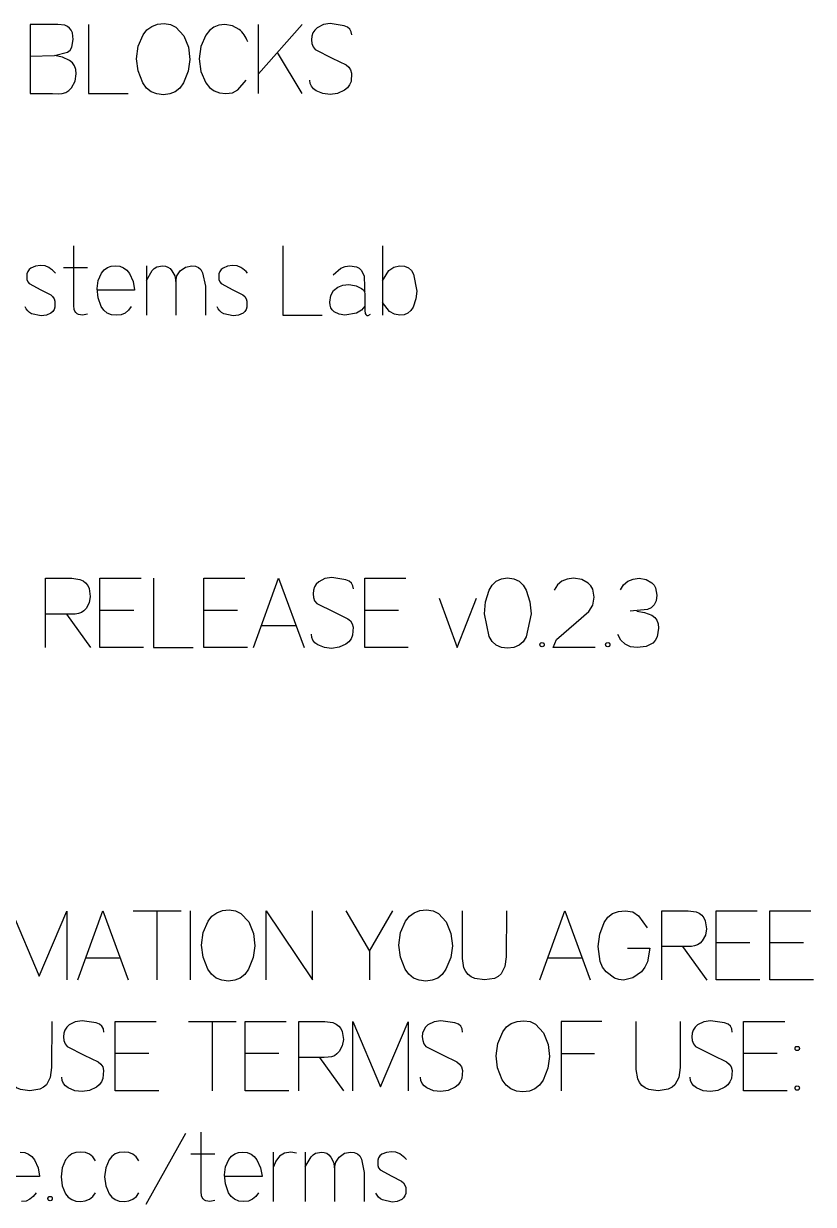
# Model space of a CAD drawing. Header units: millimetres. Extents: x -1220 to 1220, y -2590 to 4787.
# Drawn here: x 51 to 896, y 3525 to 4787 of the extents above; entities that cross this region are included whole.
import ezdxf

# ---------------------------------------------------------------- set-up
doc = ezdxf.new("R2010")
doc.units = ezdxf.units.MM
doc.layers.add('TC', color=220, linetype='Continuous', true_color=0xff00bb)

msp = doc.modelspace()

# ---------------------------------------------------------------- linework, layer by layer
at = {"layer": 'TC'}
for p, q in [((302.6, 4711.9, 0), (302.6, 4785.9, 0)), ((302.6, 4733.1, 0), (349.3, 4785.9, 0)), ((349.3, 4711.9, 0), (322.6, 4755.8, 0)), ((435.2, 4549.1, 0), (435.2, 4475.1, 0)), ((119.6, 4525.6, 0), (93.9, 4525.6, 0)), ((182.5, 4527.9, 0), (182.5, 4475.1, 0)), ((97, 4155.5, 0), (122.8, 4119.8, 0)), ((169, 4159.5, 0), (132.9, 4159.5, 0)), ((280.1, 4159.5, 0), (244, 4159.5, 0)), ((452.1, 4159.5, 0), (416, 4159.5, 0)), ((305.6, 4143.4, 0), (342.4, 4143.4, 0)), ((168.5, 3838.7, 0), (219.7, 3838.7, 0)), ((193.8, 3838.7, 0), (193.8, 3764.7, 0)), ((229.4, 3838.7, 0), (229.4, 3764.7, 0)), ((756.1, 3800.3, 0), (781.9, 3764.6, 0)), ((828.1, 3804.3, 0), (791.9, 3804.3, 0)), ((885.4, 3804.3, 0), (849.2, 3804.3, 0)), ((117.7, 3788.2, 0), (154.4, 3788.2, 0)), ((421.1, 3795.4, 0), (421.1, 3764.7, 0)), ((611.8, 3788.2, 0), (648.6, 3788.2, 0)), ((227.5, 3720.3, 0), (278.7, 3720.3, 0)), ((252.8, 3720.3, 0), (252.8, 3646.3, 0)), ((185.2, 3685.9, 0), (149.1, 3685.9, 0)), ((324.3, 3685.9, 0), (288.2, 3685.9, 0)), ((661.9, 3685.8, 0), (626.1, 3685.8, 0)), ((857.3, 3685.9, 0), (821.2, 3685.9, 0)), ((367.7, 3681.9, 0), (393.5, 3646.2, 0)), ((224.3, 3600.7, 0), (181.9, 3524.8, 0)), ((255.8, 3578.4, 0), (230.1, 3578.4, 0)), ((318.4, 3527.9, 0), (318.4, 3580.7, 0)), ((352.3, 3580.7, 0), (352.3, 3527.9, 0))]:
    msp.add_line(p, q, dxfattribs=at)
for points in [[(58.1, 4752.1), (84.1, 4752.5), (98.2, 4756.3), (100.9, 4758.4), (102.9, 4761.4), (104.4, 4769.9), (103.4, 4776.9), (102.1, 4779.6), (100.3, 4781.9), (98, 4783.6), (95.2, 4784.9), (88, 4785.9), (58.1, 4785.9)], [(58.1, 4785.9), (58.1, 4711.9), (82, 4711.9), (88.3, 4711.7), (92.6, 4711.9), (96.4, 4713.1), (99.6, 4715.1), (102.4, 4718), (106.3, 4725.1), (107.6, 4732.9), (107.2, 4737.6), (105.8, 4741.5), (103.6, 4744.8), (100.4, 4747.3), (92.8, 4750.8), (84.1, 4752.5)], [(120.8, 4785.9), (120.8, 4711.9), (163, 4711.9)], [(402.2, 4774.6), (401.7, 4778), (400.2, 4780.8), (397.7, 4782.9), (394.1, 4784.4), (379.1, 4786.7), (371.8, 4785.6), (365.2, 4782.2), (362.6, 4779.7), (360.6, 4776.7), (359.5, 4773.3), (359.1, 4769.4), (359.5, 4765.4), (360.9, 4762), (363, 4759.1), (381.3, 4749.9), (396.2, 4742.7), (399.1, 4740.3), (401, 4737.3), (402, 4733.6), (401.4, 4725), (399.8, 4721.3), (397.5, 4718.1), (394.3, 4715.6), (386.9, 4712.2), (379, 4711), (371.2, 4711.9), (364.1, 4714.8), (361.1, 4717), (359, 4719.7), (357.7, 4722.8), (357.3, 4726.3)], [(119.7, 4476.3), (114.1, 4475.2), (110, 4475.8), (108.4, 4476.6), (107.1, 4477.8), (106.1, 4479.3), (105.3, 4481.1), (104.8, 4485.6), (104.9, 4549.1)], [(328.3, 4549.1), (328.3, 4475.1), (370.5, 4475.1)], [(166.2, 4484.4), (163.3, 4480.3), (159.7, 4477.4), (155.5, 4475.6), (150.5, 4475.1), (145.1, 4475.6), (140.6, 4477.4), (137, 4480.3), (134.3, 4484.4), (130.9, 4493.8), (129.8, 4503.5), (131, 4512), (134.7, 4520), (137.5, 4523.5), (140.8, 4525.9), (144.8, 4527.4), (149.4, 4527.9), (154.1, 4527.4), (158.2, 4525.8), (161.7, 4523.2), (164.5, 4519.5), (168.4, 4511), (170, 4502.1), (170, 4501.8), (129.7, 4501.8)], [(182.5, 4512.2), (188.8, 4522.8), (191, 4525.1), (193.6, 4526.7), (199.8, 4527.9), (202.9, 4527.6), (205.6, 4526.6), (207.9, 4524.9), (209.9, 4522.5), (212.8, 4517), (213.9, 4511.2), (213.9, 4475.1)], [(213.9, 4511.2), (215.1, 4517.2), (218.8, 4522.6), (224.4, 4526.6), (231.1, 4527.9), (235.1, 4527.5), (238.3, 4526.1), (240.8, 4523.8), (242.6, 4520.5), (245.6, 4506.1), (245.6, 4475.1)], [(382.4, 4518.4), (390.5, 4525.5), (395.2, 4527.3), (400.2, 4527.9), (407.3, 4526.7), (410.1, 4525.2), (412.4, 4523.1), (415.4, 4517), (416.3, 4492.9), (416.3, 4480.1), (416.7, 4476.9), (417.2, 4475.8), (417.8, 4475.1), (418.2, 4474.9), (418.7, 4474.8), (419.8, 4474.9), (422.4, 4476.1)], [(435.2, 4511.7), (442, 4522.7), (447.1, 4526.6), (453.4, 4527.9), (458.7, 4527.4), (462.9, 4525.7), (466.1, 4522.8), (468.3, 4518.8), (471.8, 4500.9), (470.8, 4492.5), (467.7, 4483.8), (465.3, 4480), (462.2, 4477.3), (458.3, 4475.6), (453.7, 4475.1), (447.8, 4476.1), (442.7, 4479.2), (435.2, 4488.5)], [(74.8, 4119.9), (74.8, 4193.9), (102.9, 4193.9), (111.5, 4192.7), (114.8, 4191.1), (117.6, 4189), (119.8, 4186.3), (121.3, 4183), (122.5, 4174.5), (121.4, 4167.8), (118.1, 4161.7), (115.7, 4159.2), (113, 4157.3), (109.9, 4156.2), (106.3, 4155.7), (102, 4155.5), (97, 4155.5), (75, 4155.5)], [(179.6, 4119.9), (132.9, 4119.9), (132.9, 4193.9), (176.9, 4193.9)], [(190.2, 4193.9), (190.2, 4119.9), (232.4, 4119.9)], [(290.7, 4119.9), (244, 4119.9), (244, 4193.9), (288, 4193.9)], [(297.1, 4119.9), (323.9, 4193.9), (351.2, 4119.9)], [(403.9, 4182.6), (403.4, 4186), (401.9, 4188.8), (399.4, 4190.9), (395.8, 4192.4), (380.8, 4194.7), (373.5, 4193.6), (366.9, 4190.2), (364.3, 4187.7), (362.3, 4184.7), (361.2, 4181.3), (360.8, 4177.4), (361.2, 4173.4), (362.5, 4170), (364.7, 4167.1), (383, 4157.9), (397.9, 4150.7), (400.8, 4148.3), (402.7, 4145.3), (403.7, 4141.6), (403.1, 4133), (401.5, 4129.3), (399.2, 4126.1), (396, 4123.6), (388.6, 4120.2), (380.7, 4119), (372.9, 4119.9), (365.8, 4122.8), (362.8, 4125), (360.7, 4127.7), (359.4, 4130.8), (359, 4134.3)], [(462.7, 4119.9), (416, 4119.9), (416, 4193.9), (460, 4193.9)], [(662.6, 4120), (617.5, 4120.1), (621.3, 4128.4), (642.2, 4146.8), (655.6, 4158.5), (660, 4165.3), (661.5, 4173.6), (659.9, 4182.3), (657.9, 4185.8), (655.2, 4188.7), (648.2, 4192.6), (639.5, 4193.9), (632.7, 4193.1), (626.9, 4190.7), (622.2, 4186.8), (618.5, 4181.3)], [(689.5, 4181.7), (693, 4187), (697.6, 4190.8), (703.1, 4193.1), (709.7, 4193.9), (717.2, 4192.7), (723.2, 4189.2), (725.5, 4186.6), (727.1, 4183.6), (728.4, 4176), (727.7, 4169.9), (725.5, 4165.5), (722.3, 4162.5), (718.4, 4160.5), (700.1, 4158.8)], [(495.5, 4172.7), (515.1, 4119.9), (535.5, 4172.7)], [(707, 4158.8), (715.3, 4157.5), (723, 4154.4), (726.2, 4152.1), (728.5, 4149.1), (729.8, 4145.3), (730.3, 4140.7), (728.7, 4131.2), (726.8, 4127.6), (724.1, 4124.7), (716.9, 4121.1), (707.4, 4119.9), (700.4, 4120.7), (694.6, 4123.4), (690.1, 4127.8), (686.7, 4133.9)], [(38.3, 3764.7), (38.3, 3838.7), (67.9, 3768.7), (97.5, 3838.3), (97.5, 3764.7)], [(109.1, 3764.7), (135.9, 3838.7), (163.2, 3764.7)], [(310.7, 3764.7), (310.7, 3838.7), (360.2, 3764.7), (360.2, 3838.7)], [(395.7, 3838.7), (421.1, 3795.4), (446.3, 3838.7)], [(567.7, 3838.7), (567.4, 3789.4), (565.9, 3778.9), (561.9, 3771.1), (558.8, 3768.3), (554.8, 3766.3), (544, 3764.7), (533.9, 3766.1), (530, 3767.9), (526.7, 3770.4), (524.1, 3773.6), (522.2, 3777.5), (520.5, 3787.5), (520.5, 3838.7)], [(603.2, 3764.7), (630.1, 3838.7), (657.3, 3764.7)], [(697, 3798.7), (721.1, 3798.6), (718.6, 3784), (715.7, 3778.2), (711.9, 3773.3), (702.8, 3766.8), (693, 3764.6), (687.9, 3765.1), (683.2, 3766.7), (674.2, 3773.2), (670.5, 3778.2), (667.9, 3784.4), (665.8, 3800.4), (667.4, 3813.6), (672.3, 3826.2), (676.2, 3831.6), (681.2, 3835.5), (687.4, 3837.9), (694.6, 3838.7), (702.7, 3837.3), (709, 3833.1), (718.1, 3820.4)], [(733.9, 3764.7), (733.9, 3838.7), (761.9, 3838.7), (770.5, 3837.5), (773.9, 3835.9), (776.6, 3833.8), (778.8, 3831.1), (780.3, 3827.8), (781.5, 3819.3), (780.4, 3812.6), (777.1, 3806.5), (774.7, 3804), (772, 3802.1), (768.9, 3801), (765.4, 3800.5), (761, 3800.3), (756.1, 3800.3), (734, 3800.3)], [(838.6, 3764.7), (791.9, 3764.7), (791.9, 3838.7), (835.9, 3838.7)], [(895.9, 3764.7), (849.2, 3764.7), (849.2, 3838.7), (893.2, 3838.7)], [(81.5, 3720.3), (81.2, 3671), (79.8, 3660.5), (75.7, 3652.7), (72.6, 3649.9), (68.6, 3647.9), (57.8, 3646.3), (47.8, 3647.7), (43.8, 3649.5), (40.5, 3652), (37.9, 3655.2), (36, 3659.1), (34.4, 3669.1), (34.4, 3720.3)], [(137, 3709), (136.5, 3712.4), (135, 3715.2), (132.4, 3717.3), (128.9, 3718.8), (113.9, 3721.1), (106.5, 3720), (100, 3716.6), (97.3, 3714.1), (95.4, 3711.1), (94.3, 3707.7), (93.9, 3703.8), (94.3, 3699.8), (95.6, 3696.4), (97.8, 3693.5), (116.1, 3684.3), (131, 3677.1), (133.8, 3674.7), (135.8, 3671.7), (136.8, 3668), (136.1, 3659.4), (134.6, 3655.7), (132.2, 3652.5), (129.1, 3650), (121.7, 3646.6), (113.7, 3645.4), (106, 3646.3), (98.8, 3649.2), (95.9, 3651.4), (93.8, 3654.1), (92.5, 3657.2), (92.1, 3660.7)], [(195.8, 3646.3), (149.1, 3646.3), (149.1, 3720.3), (193, 3720.3)], [(334.9, 3646.3), (288.2, 3646.3), (288.2, 3720.3), (332.2, 3720.3)], [(345.5, 3646.3), (345.5, 3720.3), (373.5, 3720.3), (382.1, 3719.1), (385.5, 3717.5), (388.2, 3715.4), (390.4, 3712.7), (391.9, 3709.4), (393.2, 3700.9), (392, 3694.2), (388.7, 3688.1), (386.4, 3685.6), (383.6, 3683.7), (380.5, 3682.6), (377, 3682.1), (372.6, 3681.9), (367.7, 3681.9), (345.6, 3681.9)], [(403.5, 3646.3), (403.5, 3720.3), (433.1, 3650.3), (462.7, 3719.9), (462.7, 3646.3)], [(520.7, 3709), (520.2, 3712.4), (518.7, 3715.2), (516.2, 3717.3), (512.6, 3718.8), (497.6, 3721.1), (490.3, 3720), (483.7, 3716.6), (481.1, 3714.1), (479.2, 3711.1), (478, 3707.7), (477.6, 3703.8), (478.1, 3699.8), (479.4, 3696.4), (481.5, 3693.5), (499.8, 3684.3), (514.7, 3677.1), (517.6, 3674.7), (519.5, 3671.7), (520.6, 3668), (519.9, 3659.4), (518.3, 3655.7), (516, 3652.5), (512.8, 3650), (505.4, 3646.6), (497.5, 3645.4), (489.7, 3646.3), (482.6, 3649.2), (479.6, 3651.4), (477.5, 3654.1), (476.2, 3657.2), (475.8, 3660.7)], [(669.7, 3720.3), (626.1, 3720.3), (626.1, 3646.3)], [(753.6, 3720.3), (753.3, 3671), (751.9, 3660.5), (747.8, 3652.7), (744.7, 3649.9), (740.7, 3647.9), (730, 3646.3), (719.9, 3647.7), (715.9, 3649.5), (712.6, 3652), (710, 3655.2), (708.2, 3659.1), (706.5, 3669.1), (706.5, 3720.3)], [(809.1, 3709), (808.6, 3712.4), (807.1, 3715.2), (804.6, 3717.3), (801, 3718.8), (786, 3721.1), (778.7, 3720), (772.1, 3716.6), (769.5, 3714.1), (767.5, 3711.1), (766.4, 3707.7), (766, 3703.8), (766.4, 3699.8), (767.8, 3696.4), (769.9, 3693.5), (788.2, 3684.3), (803.1, 3677.1), (806, 3674.7), (807.9, 3671.7), (808.9, 3668), (808.3, 3659.4), (806.7, 3655.7), (804.4, 3652.5), (801.2, 3650), (793.8, 3646.6), (785.9, 3645.4), (778.1, 3646.3), (771, 3649.2), (768, 3651.4), (765.9, 3654.1), (764.6, 3657.2), (764.2, 3660.7)], [(867.9, 3646.3), (821.2, 3646.3), (821.2, 3720.3), (865.2, 3720.3)], [(255.9, 3529.1), (250.3, 3528), (246.3, 3528.6), (244.7, 3529.4), (243.4, 3530.6), (242.3, 3532.1), (241.6, 3533.9), (241, 3538.4), (241.1, 3601.9)], [(47.7, 3580.7), (52.4, 3580.2), (56.5, 3578.6), (60, 3576), (62.8, 3572.3), (66.7, 3563.8), (68.3, 3554.9), (68.3, 3554.6), (28, 3554.6)], [(128.2, 3571.4), (125.3, 3575.5), (121.7, 3578.4), (117.3, 3580.1), (112.3, 3580.7), (107.1, 3580.2), (102.7, 3578.7), (99.1, 3576.1), (96.2, 3572.5), (92.6, 3563.8), (91.3, 3554.4), (92.6, 3544.7), (96.2, 3536), (99, 3532.4), (102.7, 3529.9), (107.2, 3528.4), (112.6, 3527.9), (117.2, 3528.5), (121.7, 3530.3), (125.4, 3533.3), (128, 3537.3)], [(174.6, 3571.4), (171.7, 3575.5), (168.1, 3578.4), (163.8, 3580.1), (158.7, 3580.7), (153.5, 3580.2), (149.1, 3578.7), (145.5, 3576.1), (142.6, 3572.5), (139, 3563.8), (137.7, 3554.4), (139, 3544.7), (142.6, 3536), (145.5, 3532.4), (149.1, 3529.9), (153.6, 3528.4), (159, 3527.9), (163.6, 3528.5), (168.1, 3530.3), (171.8, 3533.3), (174.4, 3537.3)], [(302.4, 3537.2), (299.6, 3533.1), (296, 3530.2), (291.7, 3528.4), (286.8, 3527.9), (281.4, 3528.4), (276.9, 3530.2), (273.2, 3533.1), (270.5, 3537.2), (267.2, 3546.6), (266.1, 3556.3), (267.3, 3564.8), (270.9, 3572.8), (273.7, 3576.3), (277.1, 3578.7), (281.1, 3580.2), (285.6, 3580.7), (290.4, 3580.2), (294.5, 3578.6), (297.9, 3576), (300.8, 3572.3), (304.7, 3563.8), (306.3, 3554.9), (306.3, 3554.6), (266, 3554.6)], [(343, 3579.6), (337.2, 3580.7), (330.4, 3579.6), (325, 3576.2), (321, 3571.1), (318.4, 3564.8)], [(352.3, 3565), (358.7, 3575.6), (360.9, 3577.9), (363.4, 3579.5), (369.7, 3580.7), (372.7, 3580.4), (375.4, 3579.4), (377.8, 3577.7), (379.8, 3575.3), (382.7, 3569.8), (383.7, 3564), (383.7, 3527.9)], [(383.7, 3564), (385, 3570), (388.7, 3575.4), (394.3, 3579.4), (401, 3580.7), (404.9, 3580.3), (408.2, 3578.9), (410.7, 3576.6), (412.5, 3573.3), (415.5, 3558.9), (415.5, 3527.9)], [(64.5, 3537.2), (61.6, 3533.1), (58, 3530.2), (53.8, 3528.4), (48.8, 3527.9)]]:
    msp.add_lwpolyline(points, dxfattribs=at)
for points in [[(201.6, 4786.7), (208.4, 4785.8), (214.2, 4783), (222.6, 4773.8), (227.5, 4761.4), (229.1, 4748.4), (227.4, 4735.9), (222.2, 4723.3), (218.3, 4717.8), (213.5, 4713.8), (207.6, 4711.5), (200.8, 4710.7), (193.7, 4711.5), (187.6, 4713.9), (182.6, 4717.9), (178.7, 4723.5), (173.6, 4736.3), (171.9, 4749.2), (173.7, 4762.5), (179, 4774.8), (183.1, 4780), (188.2, 4783.7), (194.4, 4786)], [(568.8, 4194.5), (575.6, 4193.5), (581.1, 4190.7), (585.5, 4186.5), (588.8, 4181.2), (592.7, 4168.7), (593.9, 4155.9), (588.6, 4131.5), (585.4, 4126.1), (581.1, 4122.3), (575.6, 4120), (568.8, 4119.2), (562.2, 4120), (556.7, 4122.3), (552.4, 4126.2), (549.2, 4131.6), (544, 4156), (545.1, 4168.8), (549.1, 4181.3), (552.4, 4186.5), (556.7, 4190.7), (562.2, 4193.5)], [(605.7, 4125.3), (606.7, 4125.1), (607.1, 4124.9), (607.4, 4124.7), (607.7, 4124.4), (607.8, 4124), (608, 4123), (607.8, 4122), (607.7, 4121.6), (607.4, 4121.3), (607.1, 4121), (606.7, 4120.9), (605.7, 4120.7), (604.7, 4120.9), (604.3, 4121), (604, 4121.3), (603.7, 4121.6), (603.6, 4122), (603.4, 4123), (603.6, 4124), (603.7, 4124.4), (604, 4124.7), (604.3, 4124.9), (604.7, 4125.1)], [(676, 4125.3), (677, 4125.1), (677.4, 4124.9), (677.7, 4124.7), (678, 4124.4), (678.1, 4124), (678.3, 4123), (678.1, 4122), (678, 4121.6), (677.7, 4121.3), (677.4, 4121), (677, 4120.9), (676, 4120.7), (675, 4120.9), (674.6, 4121), (674.3, 4121.3), (674, 4121.6), (673.9, 4122), (673.7, 4123), (673.9, 4124), (674, 4124.4), (674.3, 4124.7), (674.6, 4124.9), (675, 4125.1)], [(271.2, 3839.5), (278, 3838.6), (283.7, 3835.8), (292.2, 3826.6), (297.1, 3814.2), (298.6, 3801.2), (296.9, 3788.7), (291.8, 3776.1), (287.9, 3770.6), (283, 3766.6), (277.2, 3764.3), (270.3, 3763.5), (263.2, 3764.3), (257.2, 3766.7), (252.2, 3770.7), (248.2, 3776.3), (243.1, 3789.1), (241.5, 3802), (243.2, 3815.3), (248.5, 3827.6), (252.6, 3832.8), (257.8, 3836.5), (264, 3838.8)], [(482.3, 3839.5), (489.1, 3838.6), (494.8, 3835.8), (503.3, 3826.6), (508.2, 3814.2), (509.8, 3801.2), (508, 3788.7), (502.9, 3776.1), (499, 3770.6), (494.1, 3766.6), (488.3, 3764.3), (481.4, 3763.5), (474.3, 3764.3), (468.3, 3766.7), (463.3, 3770.7), (459.3, 3776.3), (454.3, 3789.1), (452.6, 3802), (454.3, 3815.3), (459.6, 3827.6), (463.8, 3832.8), (468.9, 3836.5), (475.1, 3838.8)], [(586.2, 3721.1), (593, 3720.2), (598.8, 3717.4), (607.2, 3708.2), (612.1, 3695.8), (613.7, 3682.8), (612, 3670.3), (606.8, 3657.7), (602.9, 3652.2), (598.1, 3648.2), (592.2, 3645.9), (585.3, 3645.1), (578.3, 3645.9), (572.2, 3648.3), (567.2, 3652.3), (563.2, 3657.9), (558.2, 3670.7), (556.5, 3683.6), (558.3, 3696.9), (563.6, 3709.2), (567.7, 3714.4), (572.8, 3718.1), (579, 3720.4)], [(878.6, 3693.7), (879.6, 3693.6), (880, 3693.4), (880.3, 3693.2), (880.6, 3692.9), (880.8, 3692.5), (880.9, 3691.5), (880.8, 3690.5), (880.6, 3690.1), (880.3, 3689.8), (880, 3689.5), (879.6, 3689.3), (878.6, 3689.2), (877.6, 3689.3), (877.2, 3689.5), (876.9, 3689.8), (876.7, 3690.1), (876.5, 3690.5), (876.4, 3691.5), (876.5, 3692.5), (876.7, 3692.9), (876.9, 3693.2), (877.2, 3693.4), (877.6, 3693.6)], [(878.6, 3651.4), (879.6, 3651.3), (880, 3651.1), (880.3, 3650.9), (880.6, 3650.6), (880.8, 3650.2), (880.9, 3649.2), (880.8, 3648.2), (880.6, 3647.8), (880.3, 3647.5), (880, 3647.2), (879.6, 3647), (878.6, 3646.9), (877.6, 3647), (877.2, 3647.2), (876.9, 3647.5), (876.7, 3647.8), (876.5, 3648.2), (876.4, 3649.2), (876.5, 3650.2), (876.7, 3650.6), (876.9, 3650.9), (877.2, 3651.1), (877.6, 3651.3)], [(79.6, 3533.3), (80.6, 3533.1), (81, 3532.9), (81.3, 3532.7), (81.5, 3532.4), (81.7, 3532), (81.8, 3531), (81.7, 3530), (81.5, 3529.6), (81.3, 3529.3), (81, 3529), (80.6, 3528.9), (79.6, 3528.7), (78.6, 3528.9), (78.2, 3529), (77.9, 3529.3), (77.6, 3529.6), (77.4, 3530), (77.3, 3531), (77.4, 3532), (77.6, 3532.4), (77.9, 3532.7), (78.2, 3532.9), (78.6, 3533.1)]]:
    msp.add_lwpolyline(points, close=True, dxfattribs=at)
for points in [[(290.9, 4767.4, 0.131103), (281.6, 4780.6), (274.8, 4784.5), (266.6, 4785.9), (260.2, 4785.1), (254.6, 4783), (249.9, 4779.3), (246, 4774.2), (240.8, 4762.1), (239.1, 4748.9), (240.9, 4735.6), (246.1, 4723.4), (250.1, 4718.3), (255, 4714.7), (260.8, 4712.6), (267.5, 4711.9), (274.5, 4712.9), (280.4, 4715.9), (289.2, 4726.2)], [(85.3, 4520.1, 0.07263), (78.2, 4526), (74.2, 4527.8), (69.3, 4528.3), (64, 4527.6), (59.1, 4525.5), (57.1, 4523.8), (55.6, 4521.8), (54.7, 4519.2), (54.7, 4513.4), (55.6, 4510.9), (57.1, 4508.8), (69.7, 4502.1), (80.2, 4496.7), (82.3, 4495), (83.8, 4492.7), (84.7, 4490), (84.7, 4483.7), (83.9, 4481.1), (82.4, 4479), (80.4, 4477.3), (75.6, 4475.2), (70, 4474.5), (59.8, 4476.7, -0.205712), (52.9, 4484.1)], [(290.7, 4520.1, 0.07263), (283.6, 4526), (279.6, 4527.8), (274.8, 4528.3), (269.4, 4527.6), (264.5, 4525.5), (262.5, 4523.8), (261, 4521.8), (260.1, 4519.2), (260.1, 4513.4), (261, 4510.9), (262.5, 4508.8), (275.1, 4502.1), (285.6, 4496.7), (287.7, 4495), (289.2, 4492.7), (290.1, 4490), (290.1, 4483.7), (289.3, 4481.1), (287.8, 4479), (285.9, 4477.3), (281, 4475.2), (275.4, 4474.5), (265.2, 4476.7, -0.205712), (258.3, 4484.1)], [(416.3, 4484.7), (412.7, 4480.4), (407.3, 4477.3), (394.7, 4475.1), (388.8, 4476.2), (383.5, 4478.8), (381.4, 4480.7), (379.9, 4483), (379, 4485.9), (378.7, 4489.1), (379.7, 4496.1), (382.8, 4501.4), (387.4, 4505.1), (392.8, 4507.2), (398.9, 4507.8), (405.2, 4506.8, -0.136433), (416.4, 4500.4)], [(460.6, 3572.9, 0.07263), (453.5, 3578.8), (449.5, 3580.6), (444.6, 3581.1), (439.3, 3580.4), (434.4, 3578.3), (432.3, 3576.6), (430.9, 3574.6), (430, 3572), (430, 3566.2), (430.9, 3563.7), (432.4, 3561.6), (445, 3554.9), (455.5, 3549.5), (457.6, 3547.8), (459.1, 3545.5), (460, 3542.8), (460, 3536.5), (459.1, 3533.9), (457.7, 3531.8), (455.7, 3530.1), (450.9, 3528), (445.3, 3527.3), (435.1, 3529.5, -0.205712), (428.1, 3536.9)]]:
    msp.add_lwpolyline(points, format="xyb", dxfattribs=at)

doc.saveas('drawing.dxf')
